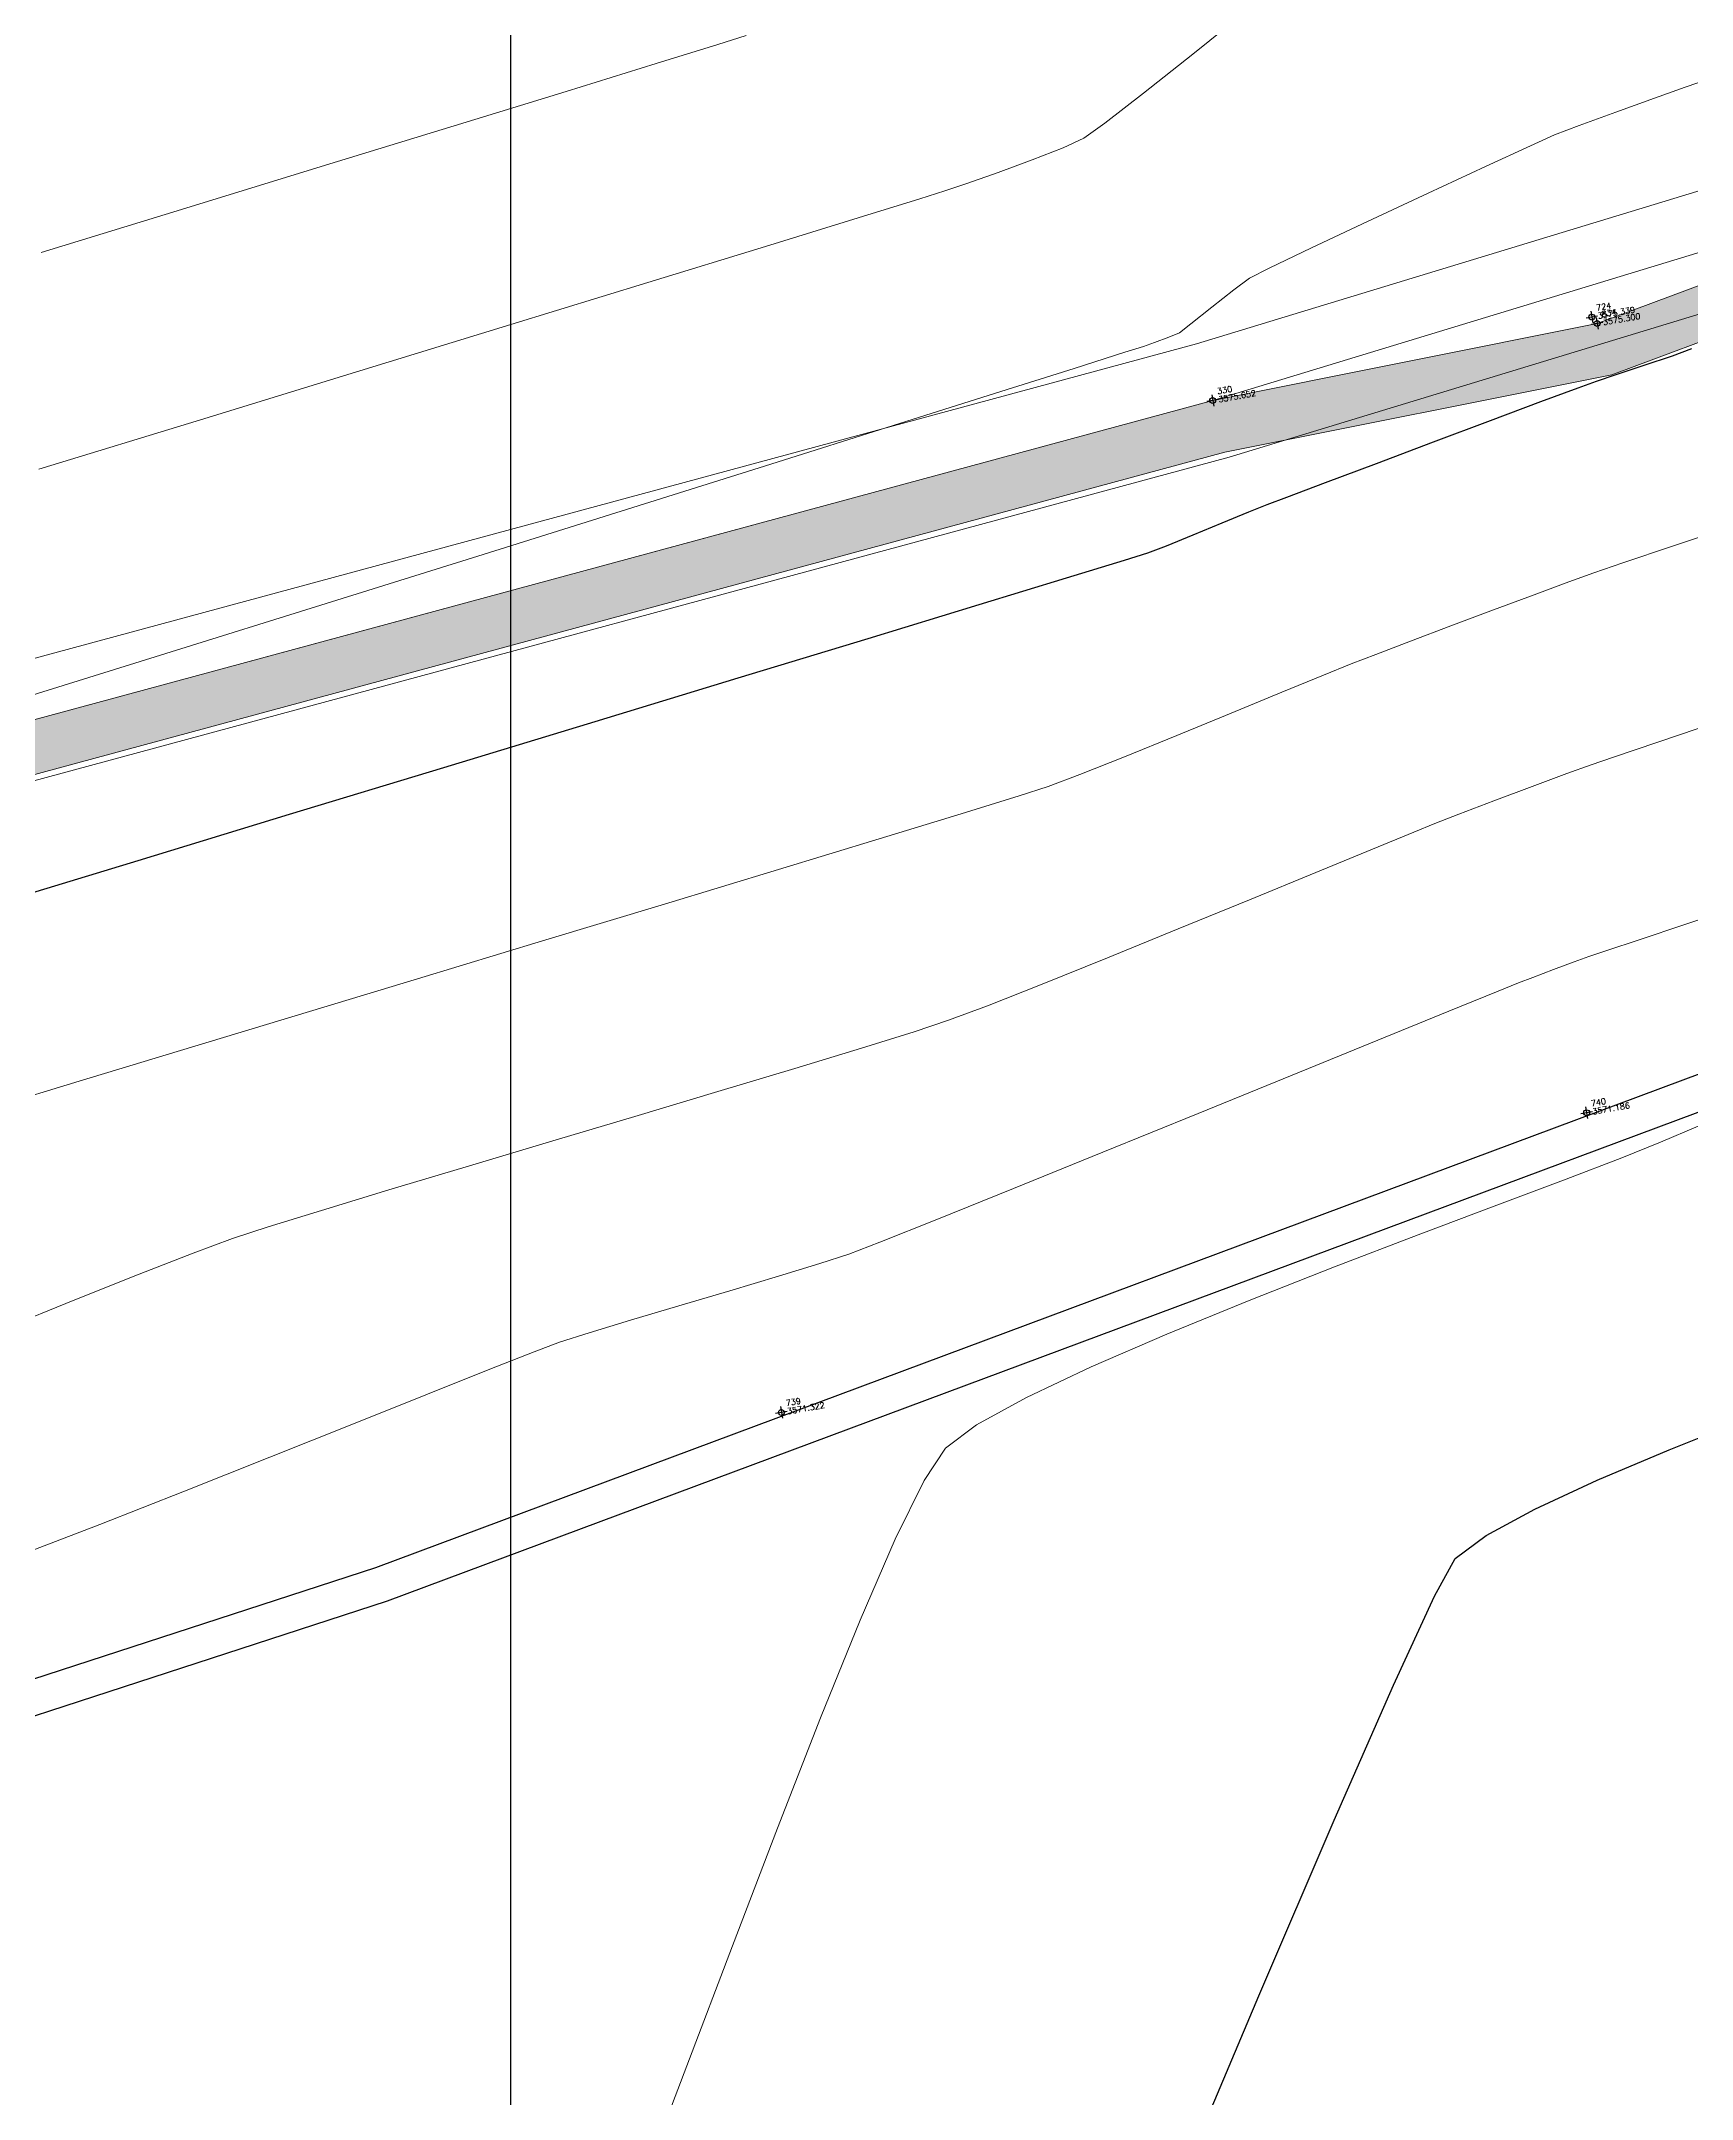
# Model space of a CAD drawing. Header units: millimetres. Extents: x 736950 to 740938, y 8500595 to 8502163.
# Drawn here: x 738092.04 to 738120.01, y 8501344.16 to 8501379.02 of the extents above; entities that cross this region are included whole.
import ezdxf

# ---------------------------------------------------------------- set-up
doc = ezdxf.new("R2010")
doc.units = ezdxf.units.MM
for name, color, linetype, lineweight in [('camino', 22, 'Continuous', 5), ('CAMINO ACTUAL', 1, 'Continuous', 13), ('CONT-MJR', 80, 'Continuous', 30), ('CONT-MNR', 96, 'Continuous', 15), ('pista', 251, 'Continuous', 5)]:
    doc.layers.add(name, color=color, linetype=linetype, lineweight=lineweight)
doc.layers.add('CANAL', color=130, linetype='Continuous')
doc.layers.add('Cuadricula Coordenadas', color=5, linetype='Continuous')
doc.styles.add('5mm', font='arial.ttf', dxfattribs={"height": 3})

msp = doc.modelspace()

# ---------------------------------------------------------------- hatches: boundary and pattern name
at = {"layer": 'pista'}
h = msp.add_hatch(dxfattribs=at)
h.set_pattern_fill('HONEY', color=256, scale=3, angle=9.94991650582834, style=0)
h.set_pattern_definition([(9.94991650582834, (1479841.21072825, -18.49207214638591), (0.4979252195647159, 0.4170677100899267), [0.375, -0.75]), (129.9499165058283, (1479841.21072825, -18.49207214638591), (-0.6101538418184378, 0.222682034283025), [0.3749999999999999, -0.7499999999999998]), (69.94991650582834, (1479841.21072825, -18.49207214638591), (-0.112228622253722, 0.6397497443729518), [-0.75, 0.375])])
h.paths.add_polyline_path([(737744.7999806425, 8501250.923935566), (737743.4751223363, 8501250.754223157), (737756.465848178, 8501242.026572531), (737763.5739612179, 8501242.006896213), (737770.002546867, 8501243.455222024), (737769.8468594846, 8501244.342704736), (737763.4750639071, 8501242.907173423), (737756.7405500773, 8501242.925815564)])
h.paths.add_polyline_path([(737794.2809870465, 8501256.017245878), (737809.7820272583, 8501263.709828075), (737823.391616501, 8501273.483615467), (737837.0791595323, 8501280.557800073), (737851.5530432165, 8501285.77819753), (737870.8510758049, 8501293.050216693, -0.9976846880626209), (737871.0089264096, 8501292.63424804), (737865.2748787645, 8501289.581801567, 0.7845063948290762), (737866.1540430214, 8501286.121818589), (737883.2588851704, 8501291.348365877), (737897.4188924351, 8501296.516943583), (737903.2981396064, 8501301.44146652, -0.5512150924587264), (737904.1219025984, 8501301.177325813), (737906.855912117, 8501297.98174819, 0.5618964424650519), (737910.2738656431, 8501298.536066804), (737914.22079628, 8501308.558674501), (737925.6412323939, 8501300.72656757, 0.340189525830376), (737928.7023693406, 8501300.894137181), (737936.9171069289, 8501306.117412793, -0.358727273887905), (737938.1716059428, 8501305.962964654), (737943.1732157968, 8501301.051021611, 0.3417074120720416), (737946.0555081918, 8501300.709858142), (737955.8779356404, 8501307.072689936), (737971.8320576148, 8501314.464803053), (737988.5677626224, 8501323.411181662), (738023.1375471824, 8501336.282937778), (738044.4246208373, 8501357.728329657), (738061.4456776979, 8501362.208386911), (738078.9085143938, 8501363.070318012), (738112.0997810266, 8501372.051506756), (738118.6561313582, 8501373.365123207), (738128.3493353954, 8501376.976906104), (738155.2251721952, 8501366.826195797), (738176.6167526407, 8501363.543890122), (738193.8053773039, 8501353.328603027), (738204.7313956148, 8501340.877429372), (738207.705198212, 8501335.751671141), (738214.35685511, 8501331.742925933), (738229.9282901662, 8501313.374534177), (738233.5603594936, 8501308.186787868), (738234.53883727, 8501308.358438132), (738230.6417003467, 8501313.924784988), (738214.9478837823, 8501332.43754055), (738208.3676942562, 8501336.403214611), (738205.4657963786, 8501341.405035153), (738194.387784551, 8501354.029418997), (738176.9261677533, 8501364.406946706), (738155.4549153853, 8501367.70147717), (738128.3514754312, 8501377.93815071), (738118.4090486554, 8501374.233504975), (738111.8936108743, 8501372.928085677), (738078.7671659255, 8501363.964436961), (738061.3074614278, 8501363.102660457), (738043.958527311, 8501358.536303693), (738022.6381405202, 8501337.057350922), (737988.196920163, 8501324.233464561), (737971.4304040315, 8501315.270615296), (737955.4419368334, 8501307.862588815), (737945.5806043665, 8501301.47455489, -0.3391433520832071), (737943.8038299843, 8501301.693147572), (737938.8116631231, 8501306.59581691, 0.3560082385246841), (737936.4342009705, 8501306.876887502), (737928.158540546, 8501301.61487459, -0.3502196171718997), (737926.1502499409, 8501301.468794718), (737914.5128481541, 8501309.44969617, 0.4302069892023044), (737913.4330382891, 8501309.014522241), (737909.4507249827, 8501298.90206584, -0.5704007069138802), (737907.5397775185, 8501298.566836312), (737904.9064502402, 8501301.644734057, 0.4931454261128044), (737902.7202336333, 8501302.131411942), (737896.9620044216, 8501297.308254998), (737882.9728831241, 8501292.20205278), (737866.0373022418, 8501287.027224885, -0.7384715771871906), (737865.6977918843, 8501288.787355538), (737871.5108758068, 8501291.881875956, 0.9119586051647783), (737870.5337161538, 8501293.892406015), (737851.2416702455, 8501286.62264278), (737836.7183275839, 8501281.384406622), (737822.9200107896, 8501274.252970394), (737809.3164408724, 8501264.483505804), (737793.8201376351, 8501256.79327439), (737778.9884914039, 8501246.402265295), (737769.846859484, 8501244.34270474), (737770.0025468671, 8501243.455222024), (737779.3594973255, 8501245.563292695)])
h.paths.add_polyline_path([(738260.5182952256, 8501271.251537092), (738234.538837269, 8501308.358438132), (738233.56035949, 8501308.186787868), (738259.6897886079, 8501270.86568047), (738269.3749442189, 8501234.589470252), (738274.5057655985, 8501215.583008338), (738279.7983711922, 8501189.602392923), (738280.7089290785, 8501189.641305126), (738275.382018582, 8501215.790318219), (738270.2441657205, 8501234.822827347)])

# ---------------------------------------------------------------- linework, layer by layer
at = {"linetype": 'Continuous', "extrusion": (-0.172787269436437, 0.9849591664230046, 0)}
for points, elevation in [([(-2195945.763162655, 0), (-2195945.563162655, 0)], 8245969.136062789), ([(-2195945.833162655, 0), (-2195945.633162654, 0)], 8245969.014062786), ([(-2195939.190162654, 0), (-2195938.990162655, 0)], 8245968.854062788), ([(-2195943.347162655, 0), (-2195943.147162654, 0)], 8245955.876062789), ([(-2195929.029162654, 0), (-2195928.829162654, 0)], 8245953.233062787)]:
    msp.add_lwpolyline(points, dxfattribs=dict(at, elevation=elevation))
at = {"linetype": 'Continuous', "extrusion": (0.9849591664230046, 0.172787269436437, 0)}
for points, elevation in [([(8245969.236062787, 0), (8245969.036062788, 0)], 2195945.663162653), ([(8245969.114062787, 0), (8245968.914062788, 0)], 2195945.733162654), ([(8245968.954062787, 0), (8245968.754062789, 0)], 2195939.090162654), ([(8245955.976062787, 0), (8245955.776062788, 0)], 2195943.247162655), ([(8245953.333062786, 0), (8245953.133062788, 0)], 2195928.929162654)]:
    msp.add_lwpolyline(points, dxfattribs=dict(at, elevation=elevation))
at = {"linetype": 'Continuous'}
for centre in [(738118.3190214757, 8501374.341574889), (738118.4090486645, 8501374.233504977), (738111.8936108851, 8501372.92808568), (738118.2305193223, 8501360.863562299), (738104.5845507309, 8501355.786347097)]:
    msp.add_circle(centre, 0.05, dxfattribs=at)
at = {"layer": 'camino'}
for p, q in [((738111.6173342471, 8501373.889290811), (738128.3853597563, 8501378.993774325)), ((738111.8936108851, 8501372.92808568), (738128.3514754305, 8501377.93815071)), ((738112.169887523, 8501371.966880547), (738128.3175911048, 8501376.882527094)), ((738078.6101120801, 8501364.957902461), (738111.6173342471, 8501373.889290811)), ((738078.7671659256, 8501363.964436961), (738111.8936108851, 8501372.92808568)), ((738078.924219771, 8501362.970971461), (738112.169887523, 8501371.966880547))]:
    msp.add_line(p, q, dxfattribs=at)
at = {"layer": 'CAMINO ACTUAL'}
for points in [[(737988.1969201654, 8501324.23346456), (738022.638140521, 8501337.057350922), (738043.9585273108, 8501358.536303693), (738061.3074614247, 8501363.102660459), (738078.7671659256, 8501363.964436961), (738111.8936108851, 8501372.92808568), (738118.4090486645, 8501374.233504977), (738128.3514754305, 8501377.93815071), (738155.454915393, 8501367.70147717), (738176.9261677564, 8501364.406946704), (738194.3877845515, 8501354.029418996), (738205.4657963796, 8501341.405035151), (738208.3676942562, 8501336.40321461), (738214.9478837845, 8501332.437540548), (738230.6417003514, 8501313.924784983), (738260.5182952263, 8501271.25153709), (738270.2441656903, 8501234.822827455), (738275.3820185816, 8501215.79031822), (738280.7089290787, 8501189.641305126)], [(737988.5677626258, 8501323.411181664), (738023.1375471818, 8501336.282937778), (738044.4246208366, 8501357.728329655), (738061.4456777014, 8501362.208386911), (738078.9085143864, 8501363.070318013), (738112.0997810143, 8501372.051506754), (738118.6561313678, 8501373.365123209), (738128.349335396, 8501376.976906104), (738155.2251721928, 8501366.826195799), (738176.6167526424, 8501363.54389012), (738193.8053773035, 8501353.328603027), (738204.7313956139, 8501340.877429372), (738207.7051982115, 8501335.751671143), (738214.356855111, 8501331.742925936), (738229.9282901693, 8501313.374534167), (738259.6897886079, 8501270.86568047), (738269.3749442361, 8501234.589470183), (738274.5057655985, 8501215.583008338), (738279.7983711922, 8501189.602392923)]]:
    msp.add_lwpolyline(points, dxfattribs=at)
at = {"layer": 'CANAL'}
for points in [[(738080.0248225427, 8501348.077104645), (738086.059238925, 8501349.369743776), (738097.7089563392, 8501353.1629667), (738123.7599473448, 8501362.87039997), (738132.1319045428, 8501366.606734447), (738137.9766328163, 8501368.313012784), (738143.6323935575, 8501370.60172867), (738156.3902825043, 8501376.652236473), (738174.1355983466, 8501385.213096116)], [(738080.1504981567, 8501347.490414234), (738086.2153788689, 8501348.789579162), (738097.9066786261, 8501352.596341565), (738123.9871904387, 8501362.314775232), (738132.3391927786, 8501366.042204024), (738138.1737368816, 8501367.745509248), (738143.8736869927, 8501370.052107241), (738156.6491904286, 8501376.110968823), (738174.396303432, 8501384.672695471)]]:
    msp.add_lwpolyline(points, dxfattribs=at)
at = {"layer": 'CONT-MJR', "extrusion": (0.3167360225656863, -0.9485137278971081, 0), "elevation": -7829880.553488439}
msp.add_lwpolyline([(3392807.438729594, 3575), (3392807.940841009, 3575)], dxfattribs=at)
at = {"layer": 'CONT-MJR', "extrusion": (-0.3461414858795073, 0.9381823233002885, 0), "elevation": 7720344.671018197}
msp.add_lwpolyline([(-3635168.959761191, 3575.000000000013), (-3635169.311423807, 3575.000000000013)], dxfattribs=at)
at = {"layer": 'CONT-MJR'}
for points, elevation in [([(738118.0891665332, 8501373.145164302), (738118.3960299963, 8501373.25854565)], 3575), ([(738116.60110287, 8501372.589038381), (738117.4548710458, 8501372.908500036)], 3575), ([(738117.4548710458, 8501372.908500036), (738118.0891665332, 8501373.145164302)], 3575), ([(738114.6669857964, 8501371.863664992), (738115.6358213415, 8501372.227264859)], 3575), ([(738112.5043164784, 8501371.039792826), (738112.8187484214, 8501371.166762546)], 3575), ([(738112.8187484214, 8501371.166762546), (738113.1504900004, 8501371.292928312)], 3575), ([(738111.5598533477, 8501370.650793618), (738112.0547627552, 8501370.854542525)], 3575), ([(738107.9373015785, 8501369.472199988), (738109.4152179047, 8501369.92281859)], 3575), ([(738098.8608299508, 8501366.712636327), (738101.4250754364, 8501367.491804587)], 3575), ([(738093.6808639293, 8501365.138603266), (738096.2494938867, 8501365.919188213)], 3575), ([(738091.2447367638, 8501364.398024505), (738093.6808639293, 8501365.138603266)], 3575), ([(738118.4105634749, 8501354.639794854), (738119.6276235353, 8501355.154361801)], 3570), ([(738113.95264179, 8501348.879963083), (738114.9563138937, 8501351.168813253)], 3570)]:
    msp.add_lwpolyline(points, dxfattribs=dict(at, elevation=elevation))
at = {"layer": 'CONT-MJR', "extrusion": (0.3174919284891988, -0.9482609742809253, 0), "elevation": -7827173.855865393}
msp.add_lwpolyline([(3399046.260016244, 3575.000000000013), (3399046.612573529, 3575.000000000013)], dxfattribs=at)
at = {"layer": 'CONT-MJR', "extrusion": (0.3100091409632316, -0.9507335759923699, 0), "elevation": -7853717.551838984}
msp.add_lwpolyline([(3337257.715599216, 3575.00000000001), (3337258.218078358, 3575.00000000001)], dxfattribs=at)
at = {"layer": 'CONT-MJR', "extrusion": (0.3509473434664904, -0.9363951954777497, 0), "elevation": -7701604.387016213}
msp.add_lwpolyline([(3674701.934068511, 3575.000000000003), (3674702.964916954, 3575.000000000003)], dxfattribs=at)
at = {"layer": 'CONT-MJR', "extrusion": (0.3518632141025118, -0.9360514294425548, 0), "elevation": -7698005.886104514}
msp.add_lwpolyline([(3682232.393868573, 3575.000000000013), (3682233.317354398, 3575.000000000013)], dxfattribs=at)
at = {"layer": 'CONT-MJR', "extrusion": (0.3527224793179917, -0.9357279800154363, 0), "elevation": -7694621.886834989}
msp.add_lwpolyline([(3689297.887375316, 3575.000000000007), (3689298.584229086, 3575.000000000007)], dxfattribs=at)
at = {"layer": 'CONT-MJR', "extrusion": (0.3809958821689027, -0.9245767343873301, 0), "elevation": -7578952.049064718}
msp.add_lwpolyline([(3921428.5215759, 3575), (3921429.007802413, 3575)], dxfattribs=at)
at = {"layer": 'CONT-MJR', "extrusion": (-0.3583046459191511, 0.9336047240201562, 0), "elevation": 7672450.990190338}
msp.add_lwpolyline([(-3735184.215208373, 3575.000000000013), (-3735184.554026803, 3575.000000000013)], dxfattribs=at)
at = {"layer": 'CONT-MJR', "extrusion": (0.3754061463041821, -0.9268604130704057, 0), "elevation": -7602492.296832081}
msp.add_lwpolyline([(3875592.693527251, 3575), (3875593.179575622, 3575)], dxfattribs=at)
at = {"layer": 'CONT-MJR', "extrusion": (0.292767388567291, -0.9561836937490039, 0), "elevation": -7912776.92875709}
msp.add_lwpolyline([(3194692.058582083, 3575.000000000003), (3194693.0854165, 3575.000000000003)], dxfattribs=at)
at = {"layer": 'CONT-MJR', "extrusion": (0.2977137514064785, -0.954655184987481, 0), "elevation": -7896131.548046377}
msp.add_lwpolyline([(3235615.738963033, 3575.000000000003), (3235616.153742783, 3575.000000000003)], dxfattribs=at)
at = {"layer": 'CONT-MJR', "extrusion": (0.2911710533993013, -0.9566710080598979, 0), "elevation": -7918098.03723272}
msp.add_lwpolyline([(3181477.199460989, 3575), (3181479.168992446, 3575)], dxfattribs=at)
at = {"layer": 'CONT-MJR', "extrusion": (0.2909264685397785, -0.956745415407345, 0), "elevation": -7918911.131107456}
msp.add_lwpolyline([(3179450.513689643, 3575), (3179452.813856688, 3575)], dxfattribs=at)
at = {"layer": 'CONT-MJR', "extrusion": (0.2907951353625001, -0.9567853412597339, 0), "elevation": -7919347.493004601}
msp.add_lwpolyline([(3178360.934420773, 3575.000000000013), (3178363.471414306, 3575.000000000013)], dxfattribs=at)
at = {"layer": 'CONT-MJR', "extrusion": (0.2907235129155323, -0.9568071064943301, 0), "elevation": -7919585.391865348}
msp.add_lwpolyline([(3177762.701399343, 3575.000000000003), (3177765.430618271, 3575.000000000003)], dxfattribs=at)
at = {"layer": 'CONT-MJR', "extrusion": (0.3699592680761119, -0.9290479750608079, 0), "elevation": -7625092.594244383}
msp.add_lwpolyline([(3830903.675959057, 3570), (3830905.0789957, 3570)], dxfattribs=at)
at = {"layer": 'CONT-MJR', "extrusion": (0.4210332413070599, -0.9070452081977343, 0), "elevation": -7400340.602347543}
msp.add_lwpolyline([(4248858.500230601, 3570), (4248859.666877767, 3570)], dxfattribs=at)
at = {"layer": 'CONT-MJR', "extrusion": (0.4771423233032186, -0.8788260370020946, 0), "elevation": -7119024.347187055}
msp.add_lwpolyline([(4705031.676374392, 3570.000000000003), (4705032.617303882, 3570.000000000003)], dxfattribs=at)
at = {"layer": 'CONT-MJR', "extrusion": (0.5955202913801236, -0.8033402657370866, 0), "elevation": -6389916.371886504}
msp.add_lwpolyline([(5655686.706759633, 3570.000000000006), (5655687.358033973, 3570.000000000006)], dxfattribs=at)
at = {"layer": 'CONT-MJR', "extrusion": (0.8755064054329705, -0.4832065128346668, 0), "elevation": -3461684.000241529}
msp.add_lwpolyline([(7799651.013798065, 3570), (7799651.738840175, 3570)], dxfattribs=at)
at = {"layer": 'CONT-MJR', "extrusion": (0.9080734842458589, -0.4188108728406965, 0), "elevation": -2890195.683182017}
msp.add_lwpolyline([(8028982.145772453, 3570), (8028983.806652341, 3570)], dxfattribs=at)
at = {"layer": 'CONT-MJR', "extrusion": (0.9192749351972465, -0.3936160483492745, 0), "elevation": -2667737.695786639}
msp.add_lwpolyline([(8105607.199863212, 3570.000000000003), (8105610.437987576, 3570.000000000003)], dxfattribs=at)
at = {"layer": 'CONT-MJR', "extrusion": (0.9212305842310113, -0.3890169799345388, 0), "elevation": -2627195.935014654}
msp.add_lwpolyline([(8118834.340822438, 3570.000000000006), (8118838.218060375, 3570.000000000006)], dxfattribs=at)
at = {"layer": 'CONT-MNR', "extrusion": (0.6231605458584126, -0.7820939419823205, 0), "elevation": -6188914.855704554}
msp.add_lwpolyline([(5874996.42758362, 3577.000000000013), (5874997.573304809, 3577.000000000013)], dxfattribs=at)
at = {"layer": 'CONT-MNR', "extrusion": (0.2960986894828918, -0.9551573514801183, 0), "elevation": -7901603.128943705}
msp.add_lwpolyline([(3222251.064257471, 3578.00000000001), (3222252.161687153, 3578.00000000001)], dxfattribs=at)
at = {"layer": 'CONT-MNR'}
for points, elevation in [([(738103.5092640372, 8501378.959347857), (738103.98556444, 8501379.110365894)], 3578), ([(738099.0370605113, 8501377.581040462), (738100.9379612129, 8501378.16510428)], 3578), ([(738118.102849827, 8501377.585902153), (738118.7243766912, 8501377.81288323)], 3576), ([(738118.7243766912, 8501377.81288323), (738119.3812139586, 8501378.048505966)], 3576), ([(738096.8553947641, 8501376.911789773), (738099.0370605113, 8501377.581040462)], 3578), ([(738117.2806538617, 8501377.244410131), (738117.6883643472, 8501377.426814629)], 3576), ([(738117.6883643472, 8501377.426814629), (738118.102849827, 8501377.585902153)], 3576), ([(738108.8358219436, 8501377.00576797), (738109.3574976958, 8501377.21043612)], 3577), ([(738109.3574976958, 8501377.21043612), (738109.710110976, 8501377.373023741)], 3577), ([(738108.2547974288, 8501376.792828007), (738108.8358219436, 8501377.00576797)], 3577), ([(738106.9275886614, 8501376.344025942), (738107.353556949, 8501376.477367518)], 3577), ([(738107.353556949, 8501376.477367518), (738107.7241378604, 8501376.605424952)], 3577), ([(738113.5674958341, 8501375.511749394), (738114.5144560229, 8501375.95863409)], 3576), ([(738102.3220092733, 8501374.927304214), (738104.3158068816, 8501375.539626572)], 3577), ([(738110.7215494581, 8501373.844369141), (738110.9057039329, 8501373.908523265)], 3576), ([(738110.9057039329, 8501373.908523265), (738111.1522036564, 8501373.999064296)], 3576), ([(738111.1522036564, 8501373.999064296), (738111.3299180182, 8501374.07559197)], 3576), ([(738109.5480423413, 8501373.472245868), (738110.4069128204, 8501373.74428612)], 3576), ([(738110.4069128204, 8501373.74428612), (738110.7215494581, 8501373.844369141)], 3576), ([(738108.2146474788, 8501373.050711889), (738109.5480423413, 8501373.472245868)], 3576), ([(738092.0009593575, 8501371.762443682), (738094.7410848748, 8501372.602259047)], 3577), ([(738104.4031224338, 8501371.849016739), (738106.4764376907, 8501372.50214768)], 3576), ([(738102.064411166, 8501371.11378257), (738104.4031224338, 8501371.849016739)], 3576), ([(738117.9314174962, 8501369.85546876), (738118.3526344344, 8501370.00868112)], 3574), ([(738094.1529958715, 8501368.640095675), (738096.8696384272, 8501369.48685854)], 3576), ([(738116.6534253696, 8501369.38036897), (738117.3426042015, 8501369.637580452)], 3574), ([(738115.2428943687, 8501368.84938755), (738115.931111819, 8501369.10918708)], 3574), ([(738114.2376710451, 8501368.46534665), (738114.6560038378, 8501368.626323152)], 3574), ([(738110.4003911241, 8501366.893649342), (738111.2850157358, 8501367.254009226)], 3574), ([(738117.3058202356, 8501366.388190132), (738117.8964180994, 8501366.60795527)], 3573), ([(738117.8964180994, 8501366.60795527), (738118.3092388725, 8501366.758816589)], 3573), ([(738118.3092388725, 8501366.758816589), (738118.6883710922, 8501366.888826309)], 3573), ([(738108.614315369, 8501366.230354268), (738109.1050272125, 8501366.388096774)], 3574), ([(738106.239209702, 8501365.501728177), (738107.6292373975, 8501365.926060418)], 3574), ([(738115.6565936689, 8501365.763930757), (738116.0669850631, 8501365.921331983)], 3573), ([(738116.0669850631, 8501365.921331983), (738116.6563682379, 8501366.14436707)], 3573), ([(738115.2995171763, 8501365.618768282), (738115.6565936689, 8501365.763930757)], 3573), ([(738111.3105099638, 8501363.976201687), (738112.5171735451, 8501364.471351786)], 3573), ([(738119.8771289368, 8501364.045274213), (738120.6504797981, 8501364.30472578)], 3572), ([(738118.5580133757, 8501363.60722469), (738119.137374357, 8501363.799386295)], 3572), ([(738118.2658433103, 8501363.508952059), (738118.5580133757, 8501363.60722469)], 3572), ([(738117.320345478, 8501363.156191552), (738117.6698281295, 8501363.288026169)], 3572), ([(738117.6698281295, 8501363.288026169), (738118.0197366171, 8501363.41871443)], 3572), ([(738094.402418019, 8501361.91965387), (738096.3443995499, 8501362.507444447)], 3574), ([(738106.8344963623, 8501362.236720217), (738107.417022558, 8501362.429265691)], 3573), ([(738107.417022558, 8501362.429265691), (738108.0757259633, 8501362.676170975)], 3573), ([(738114.6939406483, 8501362.091802733), (738115.8970087628, 8501362.582575982)], 3572), ([(738104.8116676733, 8501361.614065472), (738105.9433202983, 8501361.958675154)], 3573), ([(738091.2707666972, 8501360.967242513), (738092.6814016, 8501361.397415575)], 3574), ([(738102.0996259688, 8501360.800892148), (738103.5077117943, 8501361.221826145)], 3573), ([(738119.481927116, 8501360.36362558), (738120.118299636, 8501360.638405249)], 3571), ([(738108.518178005, 8501359.580613276), (738110.0327617242, 8501360.194288343)], 3572), ([(738117.8822608892, 8501359.74071969), (738118.8293744762, 8501360.102028627)], 3571), ([(738115.3773828376, 8501358.796098454), (738116.7088443459, 8501359.298981918)], 3571), ([(738095.2820873508, 8501358.733058471), (738095.8833134016, 8501358.92852609)], 3573), ([(738095.8833134016, 8501358.92852609), (738096.7894493495, 8501359.20890887)], 3573), ([(738106.2493658601, 8501358.670518026), (738107.2180659723, 8501359.056633707)], 3572), ([(738104.5325129981, 8501358.093493696), (738105.2326149225, 8501358.307726983)], 3572), ([(738105.2326149225, 8501358.307726983), (738105.7290179034, 8501358.47043461)], 3572), ([(738092.61091697, 8501357.69233436), (738093.7008356077, 8501358.128873056)], 3573), ([(738091.4153013646, 8501357.21038371), (738092.61091697, 8501357.69233436)], 3573), ([(738102.0241131126, 8501357.349505782), (738102.8468521386, 8501357.593596505)], 3572), ([(738101.3233149613, 8501357.137035765), (738102.0241131126, 8501357.349505782)], 3572), ([(738109.8362469753, 8501356.558770617), (738111.1173084334, 8501357.11340538)], 3571), ([(738095.914431622, 8501355.028881483), (738097.3032009997, 8501355.582917266)], 3572), ([(738107.3655645067, 8501355.18361917), (738107.892117021, 8501355.574594365)], 3571), ([(738107.0032619896, 8501354.636708379), (738107.3655645067, 8501355.18361917)], 3571), ([(738091.6787493528, 8501353.369470669), (738093.0303262743, 8501353.891161375)], 3572), ([(738103.7545712658, 8501346.754356116), (738104.5179735419, 8501348.746634236)], 3571)]:
    msp.add_lwpolyline(points, dxfattribs=dict(at, elevation=elevation))
at = {"layer": 'CONT-MNR', "extrusion": (0.6209197704731577, -0.7838741216774292, 0), "elevation": -6205702.779824065}
msp.add_lwpolyline([(5857259.652886775, 3577.000000000006), (5857260.718438677, 3577.000000000006)], dxfattribs=at)
at = {"layer": 'CONT-MNR', "extrusion": (0.2944610406751921, -0.9556634844569939, 0), "elevation": -7907114.709634772}
msp.add_lwpolyline([(3208700.77592295, 3578.00000000001), (3208702.369668887, 3578.00000000001)], dxfattribs=at)
at = {"layer": 'CONT-MNR', "extrusion": (0.6130893094992125, -0.7900136065776202, 0), "elevation": -6263676.60970466}
msp.add_lwpolyline([(5795220.733767578, 3577), (5795221.562795508, 3577)], dxfattribs=at)
at = {"layer": 'CONT-MNR', "extrusion": (0.3349702101790721, -0.9422287186732256, 0), "elevation": -7762994.541337986}
msp.add_lwpolyline([(3543185.670508898, 3576.000000000012), (3543186.222834124, 3576.000000000012)], dxfattribs=at)
at = {"layer": 'CONT-MNR', "extrusion": (0.3337410938260431, -0.942664777262732, 0), "elevation": -7767608.875580941}
msp.add_lwpolyline([(3533058.903347211, 3576.000000000006), (3533059.128522838, 3576.000000000006)], dxfattribs=at)
at = {"layer": 'CONT-MNR', "extrusion": (0.5816199865443863, -0.8134606267374641, 0), "elevation": -6486236.406328561}
msp.add_lwpolyline([(5544994.180694702, 3577), (5544994.61724435, 3577)], dxfattribs=at)
at = {"layer": 'CONT-MNR', "extrusion": (0.4181004257551181, -0.9084008113070954, 0), "elevation": -7414050.83675126}
msp.add_lwpolyline([(4224934.94228258, 3576.000000000013), (4224935.781978506, 3576.000000000013)], dxfattribs=at)
at = {"layer": 'CONT-MNR', "extrusion": (0.2929954364747678, -0.9561138395635536, 0), "elevation": -7912025.110401234}
msp.add_lwpolyline([(3196566.783335439, 3578.000000000012), (3196569.257287635, 3578.000000000012)], dxfattribs=at)
at = {"layer": 'CONT-MNR', "extrusion": (0.3329961985997865, -0.9429281689068852, 0), "elevation": -7770400.409446145}
msp.add_lwpolyline([(3526908.657249007, 3577.000000000006), (3526909.220027369, 3577.000000000006)], dxfattribs=at)
at = {"layer": 'CONT-MNR', "extrusion": (0.421537241205635, -0.9068110907332035, 0), "elevation": -7397999.25274461}
msp.add_lwpolyline([(4252978.135927239, 3576.000000000006), (4252979.206725863, 3576.000000000006)], dxfattribs=at)
at = {"layer": 'CONT-MNR', "extrusion": (0.2948866817721926, -0.9555322312268623, 0), "elevation": -7905681.203836688}
msp.add_lwpolyline([(3212226.526791141, 3577.00000000001), (3212227.619989224, 3577.00000000001)], dxfattribs=at)
at = {"layer": 'CONT-MNR', "extrusion": (0.4239859935492091, -0.9056687458856522, 0), "elevation": -7386480.28699384}
msp.add_lwpolyline([(4272951.578984217, 3576), (4272952.718921214, 3576)], dxfattribs=at)
at = {"layer": 'CONT-MNR', "extrusion": (0.292805673725301, -0.95617197063827, 0), "elevation": -7912659.36737533}
msp.add_lwpolyline([(3194993.8806044, 3578), (3194996.445041898, 3578)], dxfattribs=at)
at = {"layer": 'CONT-MNR', "extrusion": (0.2939831818730787, -0.9558105925212277, 0), "elevation": -7908714.536460792}
msp.add_lwpolyline([(3204749.354871232, 3577), (3204750.994522217, 3577)], dxfattribs=at)
at = {"layer": 'CONT-MNR', "extrusion": (0.4317448435143907, -0.9019957816413191, 0), "elevation": -7349528.123052434}
msp.add_lwpolyline([(4336199.571902581, 3576.000000000006), (4336200.364230786, 3576.000000000006)], dxfattribs=at)
at = {"layer": 'CONT-MNR', "extrusion": (0.5902802096819764, -0.8071984105892442, 0), "elevation": -6426603.17697025}
msp.add_lwpolyline([(5613996.337969381, 3576.00000000001), (5613996.668800581, 3576.00000000001)], dxfattribs=at)
at = {"layer": 'CONT-MNR', "extrusion": (-0.4496325090577814, 0.8932136400651326, 0), "elevation": 7261664.726875643}
msp.add_lwpolyline([(-4481786.740352353, 3576.000000000003), (-4481787.116023786, 3576.000000000003)], dxfattribs=at)
at = {"layer": 'CONT-MNR', "extrusion": (0.2933530309133733, -0.9560041837010639, 0), "elevation": -7910825.444428537}
msp.add_lwpolyline([(3199530.578334765, 3577), (3199533.009695986, 3577)], dxfattribs=at)
at = {"layer": 'CONT-MNR', "extrusion": (0.6234486889483158, -0.7818642671516752, 0), "elevation": -6186746.067364384}
msp.add_lwpolyline([(5877274.09173397, 3576), (5877274.570319898, 3576)], dxfattribs=at)
at = {"layer": 'CONT-MNR', "extrusion": (-0.6280863397903653, 0.7781436562542561, 0), "elevation": 6151692.655566858}
msp.add_lwpolyline([(-5913953.820973201, 3576.000000000003), (-5913954.27128591, 3576.000000000003)], dxfattribs=at)
at = {"layer": 'CONT-MNR', "extrusion": (0.2932074455680004, -0.9560488449150955, 0), "elevation": -7911312.582664955}
msp.add_lwpolyline([(3198323.190657746, 3577.00000000001), (3198325.867275641, 3577.00000000001)], dxfattribs=at)
at = {"layer": 'CONT-MNR', "extrusion": (-0.6049119323890799, 0.7962923797533852, 0), "elevation": 6323087.042927891}
msp.add_lwpolyline([(-5730335.047452127, 3576.000000000013), (-5730335.293219438, 3576.000000000013)], dxfattribs=at)
at = {"layer": 'CONT-MNR', "extrusion": (0.2931068119465828, -0.9560797021119686, 0), "elevation": -7911649.188636757}
msp.add_lwpolyline([(3197487.620805011, 3577), (3197490.44228051, 3577)], dxfattribs=at)
at = {"layer": 'CONT-MNR', "extrusion": (0.3009596759664358, -0.9536368666542722, 0), "elevation": -7885081.949231495}
msp.add_lwpolyline([(3262455.860963599, 3576.000000000013), (3262457.683680241, 3576.000000000013)], dxfattribs=at)
at = {"layer": 'CONT-MNR', "extrusion": (0.2992607954570864, -0.9541713558383483, 0), "elevation": -7890879.791198683}
msp.add_lwpolyline([(3248400.273408354, 3576.000000000003), (3248402.929532755, 3576.000000000003)], dxfattribs=at)
at = {"layer": 'CONT-MNR', "extrusion": (0.3164571997687353, -0.9486067893044678, 0), "elevation": -7830874.447225911}
msp.add_lwpolyline([(3390505.232583196, 3574.000000000013), (3390506.361022288, 3574.000000000013)], dxfattribs=at)
at = {"layer": 'CONT-MNR', "extrusion": (0.3179302858361565, -0.9481140930015437, 0), "elevation": -7825598.539609353}
msp.add_lwpolyline([(3402663.927769188, 3574), (3402664.814120474, 3574)], dxfattribs=at)
at = {"layer": 'CONT-MNR', "extrusion": (0.2984982014230461, -0.9544101967954904, 0), "elevation": -7893473.136920795}
msp.add_lwpolyline([(3242090.680065787, 3576.000000000013), (3242093.467520203, 3576.000000000013)], dxfattribs=at)
at = {"layer": 'CONT-MNR', "extrusion": (0.3241263583975934, -0.9460137968295785, 0), "elevation": -7803169.706459709}
msp.add_lwpolyline([(3453788.247589625, 3574.000000000012), (3453788.766075202, 3574.000000000012)], dxfattribs=at)
at = {"layer": 'CONT-MNR', "extrusion": (0.3470472505819875, -0.9378476453366418, 0), "elevation": -7716827.902383583}
msp.add_lwpolyline([(3642618.570646976, 3574.00000000001), (3642619.198481677, 3574.00000000001)], dxfattribs=at)
at = {"layer": 'CONT-MNR', "extrusion": (-0.3514805688480798, 0.9361951771517681, 0), "elevation": 7699507.35186497}
msp.add_lwpolyline([(-3679086.625370344, 3574.000000000013), (-3679087.396911972, 3574.000000000013)], dxfattribs=at)
at = {"layer": 'CONT-MNR', "extrusion": (0.3552817773560253, -0.9347592517213957, 0), "elevation": -7684494.288872003}
msp.add_lwpolyline([(3710340.859049583, 3574), (3710341.486901652, 3574)], dxfattribs=at)
at = {"layer": 'CONT-MNR', "extrusion": (0.2964274860905718, -0.9550553625261856, 0), "elevation": -7900486.314264605}
msp.add_lwpolyline([(3224957.282768107, 3576.000000000002), (3224960.113180713, 3576.000000000002)], dxfattribs=at)
at = {"layer": 'CONT-MNR', "extrusion": (0.3735392494911725, -0.9276143752064064, 0), "elevation": -7610276.959003595}
msp.add_lwpolyline([(3860279.67266462, 3574.000000000013), (3860280.173601691, 3574.000000000013)], dxfattribs=at)
at = {"layer": 'CONT-MNR', "extrusion": (0.3814055847779693, -0.9244077995669311, 0), "elevation": -7577210.429222828}
msp.add_lwpolyline([(3924785.771284776, 3574.000000000003), (3924786.701892943, 3574.000000000003)], dxfattribs=at)
at = {"layer": 'CONT-MNR', "extrusion": (-0.3801259791737959, 0.9249347219978084, 0), "elevation": 7582634.484321632}
msp.add_lwpolyline([(-3914297.232103778, 3574.00000000001), (-3914297.998505615, 3574.00000000001)], dxfattribs=at)
at = {"layer": 'CONT-MNR', "extrusion": (0.3804064980304916, -0.9248193857484701, 0), "elevation": -7581446.912785348}
msp.add_lwpolyline([(3916594.970791014, 3574), (3916595.964331783, 3574)], dxfattribs=at)
at = {"layer": 'CONT-MNR', "extrusion": (0.3192995679570796, -0.947653832315589, 0), "elevation": -7820671.934633927}
msp.add_lwpolyline([(3413964.570759835, 3573.000000000003), (3413965.642690358, 3573.000000000003)], dxfattribs=at)
at = {"layer": 'CONT-MNR', "extrusion": (0.3202738140067611, -0.9473250150088738, 0), "elevation": -7817157.42803905}
msp.add_lwpolyline([(3422003.495294672, 3573.000000000009), (3422004.28766944, 3573.000000000009)], dxfattribs=at)
at = {"layer": 'CONT-MNR', "extrusion": (0.3537442959301879, -0.9353421689931742, 0), "elevation": -7690584.591170593}
msp.add_lwpolyline([(3697694.438651622, 3574), (3697695.013591931, 3574)], dxfattribs=at)
at = {"layer": 'CONT-MNR', "extrusion": (0.3704725680335742, -0.9288434078651842, 0), "elevation": -7622988.941484326}
msp.add_lwpolyline([(3835111.388930043, 3574.00000000001), (3835112.20456591, 3574.00000000001)], dxfattribs=at)
at = {"layer": 'CONT-MNR', "extrusion": (0.2951426602729377, -0.9554531961781348, 0), "elevation": -7904810.196673446}
msp.add_lwpolyline([(3214343.048849519, 3574.000000000013), (3214344.079855511, 3574.000000000013)], dxfattribs=at)
at = {"layer": 'CONT-MNR', "extrusion": (0.3514754620737031, -0.9361970943984376, 0), "elevation": -7699524.389912385}
msp.add_lwpolyline([(3679044.262868189, 3573.000000000013), (3679044.956581085, 3573.000000000013)], dxfattribs=at)
at = {"layer": 'CONT-MNR', "extrusion": (0.3810942472004296, -0.9245361943973518, 0), "elevation": -7578528.721939899}
msp.add_lwpolyline([(3922235.083032204, 3573.000000000003), (3922235.840702185, 3573.000000000003)], dxfattribs=at)
at = {"layer": 'CONT-MNR', "extrusion": (0.2905319902242326, -0.9568652792615826, 0), "elevation": -7920218.0002414}
msp.add_lwpolyline([(3176185.089100488, 3574), (3176186.871546828, 3574)], dxfattribs=at)
at = {"layer": 'CONT-MNR', "extrusion": (0.3816223380168392, -0.9243183386293716, 0), "elevation": -7576286.858925848}
msp.add_lwpolyline([(3926562.738581822, 3573.000000000009), (3926563.773467105, 3573.000000000009)], dxfattribs=at)
at = {"layer": 'CONT-MNR', "extrusion": (0.289786486601786, -0.9570913186227283, 0), "elevation": -7922689.902954799}
msp.add_lwpolyline([(3170012.113106872, 3574), (3170014.131386517, 3574)], dxfattribs=at)
at = {"layer": 'CONT-MNR', "extrusion": (0.3810196035209501, -0.9245669590314906, 0), "elevation": -7578845.35824876}
msp.add_lwpolyline([(3921620.965687771, 3573), (3921622.182783898, 3573)], dxfattribs=at)
at = {"layer": 'CONT-MNR', "extrusion": (0.2894089998699685, -0.9572055321582009, 0), "elevation": -7923939.497778117}
msp.add_lwpolyline([(3166885.101300717, 3574), (3166887.262151617, 3574)], dxfattribs=at)
at = {"layer": 'CONT-MNR', "extrusion": (0.3772980259983316, -0.9260918958601042, 0), "elevation": -7594556.341694969}
msp.add_lwpolyline([(3891105.4529035, 3573.000000000001), (3891106.749420186, 3573.000000000001)], dxfattribs=at)
at = {"layer": 'CONT-MNR', "extrusion": (0.3154230240800509, -0.948951166225215, 0), "elevation": -7834559.321490471}
msp.add_lwpolyline([(3381964.894631641, 3572), (3381965.674181324, 3572)], dxfattribs=at)
at = {"layer": 'CONT-MNR', "extrusion": (0.2892806231991333, -0.9572443371686882, 0), "elevation": -7924364.148177752}
msp.add_lwpolyline([(3165820.156361479, 3574), (3165822.366520846, 3574)], dxfattribs=at)
at = {"layer": 'CONT-MNR', "extrusion": (0.3734522242838134, -0.927649414475896, 0), "elevation": -7610635.998711459}
msp.add_lwpolyline([(3859559.321120831, 3573.000000000006), (3859560.514865886, 3573.000000000006)], dxfattribs=at)
at = {"layer": 'CONT-MNR', "extrusion": (0.3442496301228556, -0.9388781561844312, 0), "elevation": -7727647.556335032}
msp.add_lwpolyline([(3619594.097849235, 3572), (3619594.359977704, 3572)], dxfattribs=at)
at = {"layer": 'CONT-MNR', "extrusion": (0.2893677896140087, -0.9572179910208034, 0), "elevation": -7924075.832614477}
msp.add_lwpolyline([(3166539.577452543, 3574), (3166541.743657375, 3574)], dxfattribs=at)
at = {"layer": 'CONT-MNR', "extrusion": (0.3573555500594879, -0.9339684206875953, 0), "elevation": -7676234.399659449}
msp.add_lwpolyline([(3727387.312762913, 3572.000000000013), (3727387.574901526, 3572.000000000013)], dxfattribs=at)
at = {"layer": 'CONT-MNR', "extrusion": (0.3665087201256966, -0.930414616217858, 0), "elevation": -7639269.045529681}
msp.add_lwpolyline([(3802570.095771668, 3573.00000000001), (3802571.091793753, 3573.00000000001)], dxfattribs=at)
at = {"layer": 'CONT-MNR', "extrusion": (0.3776041126243652, -0.9259671344757144, 0), "elevation": -7593266.751423015}
msp.add_lwpolyline([(3893620.536155762, 3572), (3893621.43558145, 3572)], dxfattribs=at)
at = {"layer": 'CONT-MNR', "extrusion": (0.3761102557214729, -0.9265749163133699, 0), "elevation": -7599536.366174472}
msp.add_lwpolyline([(3881370.229838597, 3572), (3881370.602899532, 3572)], dxfattribs=at)
at = {"layer": 'CONT-MNR', "extrusion": (0.2978382965490889, -0.9546163360789177, 0), "elevation": -7895702.787839897}
msp.add_lwpolyline([(3236639.155369532, 3573.00000000001), (3236640.088913231, 3573.00000000001)], dxfattribs=at)
at = {"layer": 'CONT-MNR', "extrusion": (-0.3775261811827281, 0.925998910648164, 0), "elevation": 7593594.414356664}
msp.add_lwpolyline([(-3892978.595150351, 3572.000000000009), (-3892980.167892339, 3572.000000000009)], dxfattribs=at)
at = {"layer": 'CONT-MNR', "extrusion": (0.2903731035364711, -0.9569135074512211, 0), "elevation": -7920745.29031522}
msp.add_lwpolyline([(3174857.549836795, 3574.000000000013), (3174859.348344608, 3574.000000000013)], dxfattribs=at)
at = {"layer": 'CONT-MNR', "extrusion": (0.2880569738851549, -0.9576132725668162, 0), "elevation": -7928400.478060094}
msp.add_lwpolyline([(3155694.102976783, 3573.000000000013), (3155695.464649513, 3573.000000000013)], dxfattribs=at)
at = {"layer": 'CONT-MNR', "extrusion": (0.3771375633053036, -0.9261572535720586, 0), "elevation": -7595227.388793043}
msp.add_lwpolyline([(3889789.969404708, 3572.000000000012), (3889791.689097968, 3572.000000000012)], dxfattribs=at)
at = {"layer": 'CONT-MNR', "extrusion": (0.2858138766932481, -0.958285149571659, 0), "elevation": -7935767.984156053}
msp.add_lwpolyline([(3137117.661707545, 3573), (3137119.168610227, 3573)], dxfattribs=at)
at = {"layer": 'CONT-MNR', "extrusion": (0.3765153498675443, -0.9264103795371255, 0), "elevation": -7597838.566946457}
msp.add_lwpolyline([(3884685.403493441, 3572.000000000013), (3884687.143667349, 3572.000000000013)], dxfattribs=at)
at = {"layer": 'CONT-MNR', "extrusion": (0.286084066661558, -0.9582045224284768, 0), "elevation": -7934883.116363495}
msp.add_lwpolyline([(3139353.65964175, 3573), (3139355.133049318, 3573)], dxfattribs=at)
at = {"layer": 'CONT-MNR', "extrusion": (0.3720967391994852, -0.9281939542343024, 0), "elevation": -7616259.439919702}
msp.add_lwpolyline([(3848445.807657344, 3571.000000000002), (3848446.510692133, 3571.000000000002)], dxfattribs=at)
at = {"layer": 'CONT-MNR', "extrusion": (0.2873327666377229, -0.9578308207696765, 0), "elevation": -7930784.479540538}
msp.add_lwpolyline([(3149692.109522578, 3573.000000000012), (3149693.478695287, 3573.000000000012)], dxfattribs=at)
at = {"layer": 'CONT-MNR', "extrusion": (-0.3523164558782846, 0.9358809298823034, 0), "elevation": 7696209.38311019}
msp.add_lwpolyline([(-3685958.13020012, 3571.000000000013), (-3685959.384009776, 3571.000000000013)], dxfattribs=at)
at = {"layer": 'CONT-MNR', "extrusion": (0.290036506208091, -0.9570155824575712, 0), "elevation": -7921858.220939665}
msp.add_lwpolyline([(3172074.651836842, 3573.000000000006), (3172075.846041575, 3573.000000000006)], dxfattribs=at)
at = {"layer": 'CONT-MNR', "extrusion": (0.3738093044869969, -0.927505581589107, 0), "elevation": -7609146.630298793}
msp.add_lwpolyline([(3862485.680721875, 3572), (3862487.08245148, 3572)], dxfattribs=at)
at = {"layer": 'CONT-MNR', "extrusion": (0.346122584472921, -0.9381892967401545, 0), "elevation": -7720412.324480554}
msp.add_lwpolyline([(3634984.638472118, 3573), (3634985.349846394, 3573)], dxfattribs=at)
at = {"layer": 'CONT-MNR', "extrusion": (0.3589003002073419, -0.933375902041123, 0), "elevation": -7670056.763187569}
msp.add_lwpolyline([(3740070.20783302, 3572), (3740070.765323261, 3572)], dxfattribs=at)
at = {"layer": 'CONT-MNR', "extrusion": (0.3578982570448821, -0.9337605890185319, 0), "elevation": -7674063.589839431}
msp.add_lwpolyline([(3731843.023115983, 3571), (3731844.545185449, 3571)], dxfattribs=at)
at = {"layer": 'CONT-MNR', "extrusion": (0.3647262688715541, -0.9311147881947933, 0), "elevation": -7646538.111950351}
msp.add_lwpolyline([(3787918.590606185, 3573.000000000003), (3787919.572061989, 3573.000000000003)], dxfattribs=at)
at = {"layer": 'CONT-MNR', "extrusion": (0.3659429109837649, -0.9306373009399141, 0), "elevation": -7641573.527616358}
msp.add_lwpolyline([(3797926.615427486, 3571), (3797928.165738721, 3571)], dxfattribs=at)
at = {"layer": 'CONT-MNR', "extrusion": (0.2854817785389213, -0.9583841370360082, 0), "elevation": -7936851.345377597}
msp.add_lwpolyline([(3134369.645860123, 3572.000000000004), (3134370.503961672, 3572.000000000004)], dxfattribs=at)
at = {"layer": 'CONT-MNR', "extrusion": (0.2832110648709054, -0.9590576065777738, 0), "elevation": -7944252.773135215}
msp.add_lwpolyline([(3115561.686641079, 3572.000000000013), (3115562.586764223, 3572.000000000013)], dxfattribs=at)
at = {"layer": 'CONT-MNR', "extrusion": (0.3783550342120668, -0.9256605577026527, 0), "elevation": -7590102.909782704}
msp.add_lwpolyline([(3899771.609985747, 3571.00000000001), (3899773.118150316, 3571.00000000001)], dxfattribs=at)
at = {"layer": 'CONT-MNR', "extrusion": (0.3533813375523283, -0.9354793585481872, 0), "elevation": -7692012.914514315}
msp.add_lwpolyline([(3694698.524814617, 3572.000000000009), (3694698.986659101, 3572.000000000009)], dxfattribs=at)
at = {"layer": 'CONT-MNR', "extrusion": (0.3063021903694013, -0.9519343297596253, 0), "elevation": -7866651.656245425}
msp.add_lwpolyline([(3306607.778126372, 3572), (3306608.300691118, 3572)], dxfattribs=at)
at = {"layer": 'CONT-MNR', "extrusion": (0.3705918247592209, -0.928795833012633, 0), "elevation": -7622490.814964777}
msp.add_lwpolyline([(3836075.932188801, 3572.000000000004), (3836077.067170992, 3572.000000000004)], dxfattribs=at)
at = {"layer": 'CONT-MNR', "extrusion": (0.3670543115775499, -0.9301995121221742, 0), "elevation": -7637035.028612156}
msp.add_lwpolyline([(3807039.461477691, 3572), (3807040.298982017, 3572)], dxfattribs=at)
at = {"layer": 'CONT-MNR', "extrusion": (0.4276467388789849, -0.9039459423694369, 0), "elevation": -7369116.501530981}
msp.add_lwpolyline([(4302787.585432778, 3571), (4302788.799904147, 3571)], dxfattribs=at)
at = {"layer": 'CONT-MNR', "extrusion": (0.37130201817534, -0.9285121492468043, 0), "elevation": -7619554.92551753}
msp.add_lwpolyline([(3841902.798511809, 3572.000000000013), (3841904.152729754, 3572.000000000013)], dxfattribs=at)
at = {"layer": 'CONT-MNR', "extrusion": (-0.4813931632189692, 0.876504776031503, 0), "elevation": 7096158.670890904}
msp.add_lwpolyline([(-4739449.544370312, 3571.000000000009), (-4739450.509925217, 3571.000000000009)], dxfattribs=at)
at = {"layer": 'CONT-MNR', "extrusion": (0.3685948277450947, -0.9295901532178383, 0), "elevation": -7630717.587417903}
msp.add_lwpolyline([(3819680.628710252, 3572.000000000013), (3819682.18665642, 3572.000000000013)], dxfattribs=at)
at = {"layer": 'CONT-MNR', "extrusion": (0.3653062315041499, -0.9308874030860211, 0), "elevation": -7644173.263050486}
msp.add_lwpolyline([(3792679.056899621, 3572.000000000003), (3792680.59935677, 3572.000000000003)], dxfattribs=at)
at = {"layer": 'CONT-MNR', "extrusion": (0.8979477501546683, -0.4401020767869306, 0), "elevation": -3078682.30816505}
msp.add_lwpolyline([(7958613.582542295, 3571), (7958614.694325826, 3571)], dxfattribs=at)
at = {"layer": 'CONT-MNR', "extrusion": (0.9175897336056887, -0.3975287169267666, 0), "elevation": -2702253.244487214}
msp.add_lwpolyline([(8094171.864304747, 3571.000000000013), (8094173.355784617, 3571.000000000013)], dxfattribs=at)
at = {"layer": 'CONT-MNR', "extrusion": (0.9265231381127553, -0.3762377898905053, 0), "elevation": -2514657.774839093}
msp.add_lwpolyline([(8154401.134580486, 3571.000000000004), (8154402.923677834, 3571.000000000004)], dxfattribs=at)
at = {"layer": 'CONT-MNR', "extrusion": (0.931249106443028, -0.364383179838288, 0), "elevation": -2410389.316388408}
msp.add_lwpolyline([(8185826.295175903, 3571.000000000012), (8185828.298446461, 3571.000000000012)], dxfattribs=at)
at = {"layer": 'CONT-MNR', "extrusion": (0.9349239112596099, -0.3548482494743819, 0), "elevation": -2326617.164818817}
msp.add_lwpolyline([(8210025.004108623, 3571.000000000013), (8210027.183796898, 3571.000000000013)], dxfattribs=at)
at = {"layer": 'CONT-MNR', "extrusion": (0.9348956802377013, -0.3549226212470626, 0), "elevation": -2327270.262296985}
msp.add_lwpolyline([(8209837.754817237, 3571.00000000001), (8209839.896486803, 3571.00000000001)], dxfattribs=at)
at = {"layer": 'Cuadricula Coordenadas', "color": 8}
msp.add_line((738100, 8500595.507225098), (738100, 8502130.641312934), dxfattribs=at)

# ---------------------------------------------------------------- texts
at = {"color": 2, "char_height": 0.1, "attachment_point": 1, "rotation": 9.94991650582834, "style": '5mm'}
for s, insert, width in [('\\Ftxt.shx;\\W1.0000000000;\\T1.0000000000;\\o\\l724', (738118.3846878113, 8501374.545995856), 0.4), ('\\Ftxt.shx;\\W1.0000000000;\\T1.0000000000;\\o\\l834', (738118.474715, 8501374.437925946), 0.4), ('\\Ftxt.shx;\\W1.0000000000;\\T1.0000000000;\\o\\l330', (738111.9592772207, 8501373.132506648), 0.3833333333333333), ('\\Ftxt.shx;\\W1.0000000000;\\T1.0000000000;\\o\\l740', (738118.2961856578, 8501361.067983266), 0.3833333333333333), ('\\Ftxt.shx;\\W1.0000000000;\\T1.0000000000;\\o\\l739', (738104.6502170664, 8501355.990768066), 0.4)]:
    msp.add_mtext(s, dxfattribs=dict(at, insert=insert, width=width))
at = {"color": 1, "char_height": 0.1, "attachment_point": 1, "rotation": 9.94991650582834, "style": '5mm'}
for s, insert, width in [('\\Ftxt.shx;\\W1.0000000000;\\T1.0000000000;\\o\\l3575.339', (738118.4088780291, 8501374.408101572), 0.8333333333333334), ('\\Ftxt.shx;\\W1.0000000000;\\T1.0000000000;\\o\\l3575.300', (738118.4989052179, 8501374.300031662), 0.8000000000000002), ('\\Ftxt.shx;\\W1.0000000000;\\T1.0000000000;\\o\\l3575.652', (738111.9834674385, 8501372.994612364), 0.8333333333333334), ('\\Ftxt.shx;\\W1.0000000000;\\T1.0000000000;\\o\\l3571.186', (738118.3203758757, 8501360.930088982), 0.7666666666666666), ('\\Ftxt.shx;\\W1.0000000000;\\T1.0000000000;\\o\\l3571.322', (738104.6744072842, 8501355.852873782), 0.8)]:
    msp.add_mtext(s, dxfattribs=dict(at, insert=insert, width=width))

doc.saveas('drawing.dxf')
